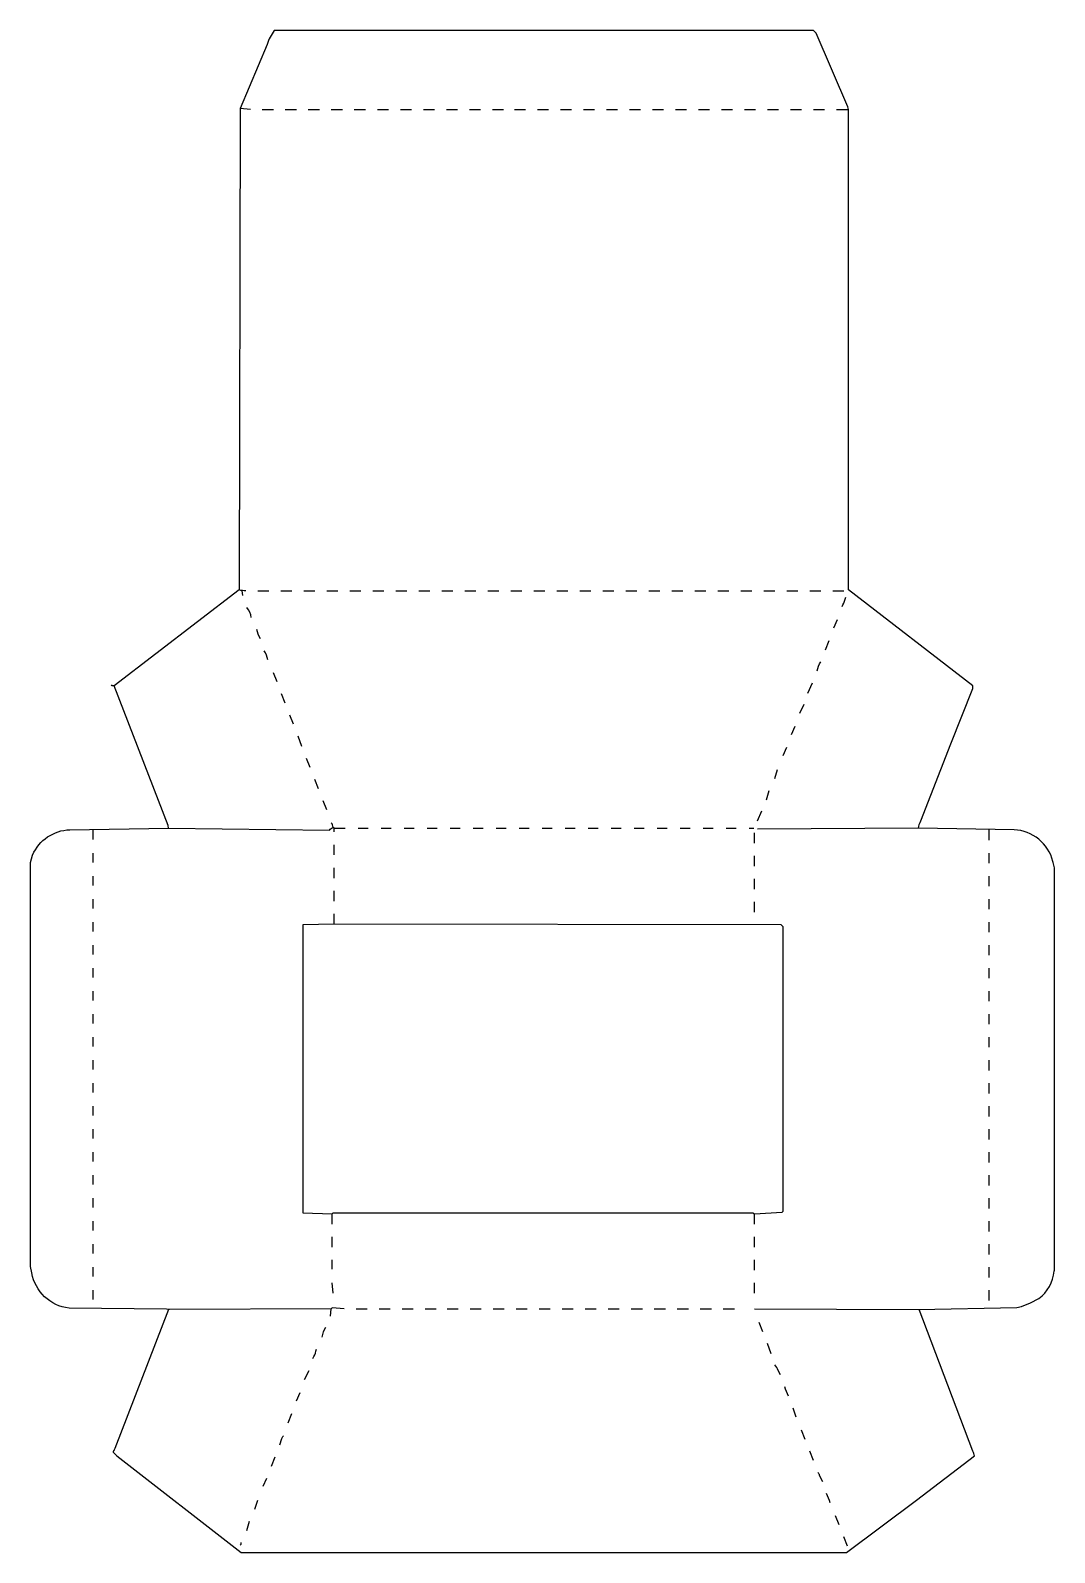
# Model space of a CAD drawing. Extents: x 58 to 1171, y 85 to 1739.
import ezdxf

# ---------------------------------------------------------------- set-up
doc = ezdxf.new("R2010")
doc.units = 0
doc.layers.get('0').update_dxf_attribs({"linetype": 'CONTINUOUS'})

msp = doc.modelspace()

# ---------------------------------------------------------------- linework, layer by layer
at = {"color": 250, "linetype": 'CONTINUOUS'}
for points in [[(1023, 872, -0.080886), (1025.7, 880.1), (1058.3, 963.9), (1082, 1024), (1082, 1027), (947, 1131), (947, 1653), (946.2, 1656.1), (912, 1736), (909, 1739), (323, 1739, 0.078014), (315.2, 1723.9), (286, 1654), (285, 1131), (149, 1027), (147, 1027), (146, 1028)], [(298, 1101, 0.147986), (293, 1112)], [(940, 1113, 0.084978), (943.3, 1120.9), (944, 1123)], [(308, 1078, -0.081845), (304, 1088)], [(316, 1055, 0.081845), (312, 1065)], [(913, 1043, -0.081845), (917, 1053)], [(388, 868), (388, 872), (387, 873, 0.165541), (385, 878)], [(399, 350), (386, 351), (385, 350), (209, 349), (205.995328, 349.504761), (99.932432, 350.594595, -0.336267), (59.647059, 388.911765), (58, 396), (58, 835), (60.352941, 842.911765, -0.291674), (100.932432, 870.405405), (208, 872), (383, 870, -0.150174), (387, 873), (388, 872), (400, 872)], [(845, 350), (1023, 349), (1129.932432, 351.405405), (1134.923077, 352.384615), (1144.9, 356.2), (1154, 361, 0.216289), (1170.405405, 390.932432), (1171, 392), (1171, 829), (1169.594595, 834.932432), (1169.3, 836.1, 0.324786), (1126.995147, 870.50495), (1023, 872), (848, 871)], [(208, 349), (149.7, 198.1, -0.089945), (148, 195), (148, 194), (152, 190), (287, 85), (945, 85), (1021, 142), (1084, 190, 0.082801), (1082.3, 195.1), (1024, 349)], [(375, 319, -0.096994), (379, 330)], [(365, 296, 0.084978), (368.3, 303.9), (369, 306)], [(873, 278), (870.7, 282.9, 0.09486), (867, 289)], [(882, 255, -0.081845), (878, 265)], [(329, 202), (331.3, 208.9, -0.089945), (333, 212)], [(919, 162), (915.7, 168.9, 0.089945), (914, 172)], [(927, 139, 0.081845), (923, 149)]]:
    msp.add_lwpolyline(points, format="xyb", dxfattribs=at)
for points in [[(297, 1653), (286, 1654)], [(310, 1653), (322, 1653)], [(335, 1653), (347, 1653)], [(360, 1653), (372, 1653)], [(385, 1653), (397, 1653)], [(410, 1653), (422, 1653)], [(435, 1653), (447, 1653)], [(460, 1653), (472, 1653)], [(485, 1653), (497, 1653)], [(510, 1653), (522, 1653)], [(535, 1653), (547, 1653)], [(560, 1653), (572, 1653)], [(584, 1653), (596, 1653)], [(609, 1653), (621, 1653)], [(634, 1653), (646, 1653)], [(659, 1653), (671, 1653)], [(684, 1653), (696, 1653)], [(709, 1653), (721, 1653)], [(734, 1653), (746, 1653)], [(759, 1653), (771, 1653)], [(784, 1653), (796, 1653)], [(809, 1653), (821, 1653)], [(834, 1653), (846, 1653)], [(859, 1653), (871, 1653)], [(884, 1653), (896, 1653)], [(909, 1653), (921, 1653)], [(934, 1653), (947, 1653)], [(289, 1125), (288, 1130)], [(931, 1090), (935, 1099)], [(922, 1066), (926, 1076)], [(208, 872), (207.647059, 874.911765), (149, 1027)], [(326, 1031), (322, 1041)], [(335, 1008), (331, 1018)], [(344, 985), (340, 995)], [(894, 997), (899, 1007)], [(885, 974), (889, 983)], [(353, 961), (349, 972)], [(876, 951), (880, 960)], [(362, 938), (358, 948)], [(867, 926), (870, 936)], [(371, 915), (367, 925)], [(858, 903), (861, 913)], [(380, 892), (376, 902)], [(848, 880), (853, 891)], [(126, 860), (126, 870)], [(414, 872), (425, 872)], [(439, 872), (450, 872)], [(464, 872), (475, 872)], [(489, 872), (500, 872)], [(514, 872), (525, 872)], [(539, 872), (550, 872)], [(564, 872), (575, 872)], [(589, 872), (600, 872)], [(614, 872), (625, 872)], [(639, 872), (650, 872)], [(664, 872), (675, 872)], [(689, 872), (700, 872)], [(714, 872), (725, 872)], [(739, 872), (750, 872)], [(764, 872), (775, 872)], [(789, 872), (800, 872)], [(814, 872), (825, 872)], [(839, 872), (844, 872)], [(845, 856), (845, 867)], [(1100, 859), (1100, 871)], [(126, 835), (126, 845)], [(388, 843), (388, 854)], [(1100, 834), (1100, 845)], [(388, 818), (388, 829)], [(845, 831), (845, 842)], [(126, 810), (126, 820)], [(845, 806), (845, 817)], [(1100, 809), (1100, 820)], [(126, 785), (126, 795)], [(388, 793), (388, 804)], [(1100, 784), (1100, 795)], [(388, 768), (388, 779)], [(845, 781), (845, 792)], [(126, 760), (126, 770)], [(845, 453), (875, 455), (876, 456), (876, 765), (874, 767), (388, 768), (354, 767), (354, 454), (386, 453), (387, 454), (843, 454), (845, 453)], [(1100, 759), (1100, 770)], [(126, 735), (126, 745)], [(1100, 734), (1100, 745)], [(126, 710), (126, 720)], [(1100, 709), (1100, 720)], [(126, 685), (126, 695)], [(1100, 684), (1100, 695)], [(126, 660), (126, 670)], [(1100, 659), (1100, 670)], [(126, 635), (126, 645)], [(1100, 634), (1100, 645)], [(126, 610), (126, 620)], [(1100, 609), (1100, 620)], [(126, 585), (126, 595)], [(1100, 584), (1100, 595)], [(126, 560), (126, 570)], [(1100, 559), (1100, 570)], [(126, 535), (126, 545)], [(1100, 534), (1100, 545)], [(126, 510), (126, 520)], [(1100, 509), (1100, 520)], [(126, 485), (126, 495)], [(1100, 484), (1100, 495)], [(126, 460), (126, 470)], [(1100, 459), (1100, 470)], [(386, 442), (386, 453)], [(845, 442), (845, 453)], [(126, 435), (126, 445)], [(1100, 434), (1100, 445)], [(126, 410), (126, 420)], [(386, 417), (386, 428)], [(845, 417), (845, 428)], [(1100, 409), (1100, 420)], [(386, 393), (386, 403)], [(845, 392), (845, 403)], [(126, 385), (126, 395)], [(1100, 384), (1100, 395)], [(126, 360), (126, 370)], [(845, 367), (845, 378)], [(1100, 359), (1100, 370)], [(384, 342), (385, 350)], [(412, 350), (424, 350)], [(437, 350), (449, 350)], [(462, 350), (474, 350)], [(487, 350), (499, 350)], [(511, 350), (523, 350)], [(536, 350), (548, 350)], [(561, 350), (573, 350)], [(586, 350), (598, 350)], [(611, 350), (623, 350)], [(636, 350), (648, 350)], [(661, 350), (673, 350)], [(686, 350), (698, 350)], [(711, 350), (723, 350)], [(736, 350), (748, 350)], [(761, 350), (773, 350)], [(786, 350), (798, 350)], [(811, 350), (823, 350)], [(854, 325), (850, 335)], [(863, 301), (859, 312)], [(356, 273), (361, 283)], [(347, 250), (351, 259)], [(338, 226), (342, 236)], [(890, 232), (887, 242)], [(900, 208), (896, 218)], [(320, 179), (324, 189)], [(909, 185), (905, 195)], [(311, 157), (315, 166)], [(302, 132), (305, 142)], [(293, 109), (296, 119)], [(937, 115), (933, 125)], [(946, 92), (942, 102)], [(286, 93), (287, 94), (287, 96)]]:
    msp.add_lwpolyline(points, dxfattribs=at)
at = {"color": 197, "linetype": 'CONTINUOUS'}
msp.add_lwpolyline([(292, 1130, -0.070182), (285, 1131)], format="xyb", dxfattribs=at)
at = {"color": 251, "linetype": 'CONTINUOUS'}
for points in [[(305, 1130), (317, 1130)], [(330, 1130), (342, 1130)], [(355, 1130), (367, 1130)], [(380, 1130), (392, 1130)], [(405, 1130), (417, 1130)], [(430, 1130), (442, 1130)], [(455, 1130), (467, 1130)], [(480, 1130), (492, 1130)], [(505, 1130), (517, 1130)], [(530, 1130), (542, 1130)], [(555, 1130), (567, 1130)], [(580, 1130), (592, 1130)], [(605, 1130), (617, 1130)], [(630, 1130), (642, 1130)], [(655, 1130), (667, 1130)], [(680, 1130), (692, 1130)], [(705, 1130), (717, 1130)], [(730, 1130), (742, 1130)], [(755, 1130), (767, 1130)], [(780, 1130), (792, 1130)], [(805, 1130), (817, 1130)], [(830, 1130), (842, 1130)], [(855, 1130), (867, 1130)], [(880, 1130), (892, 1130)], [(905, 1130), (917, 1130)], [(930, 1130), (942, 1130)]]:
    msp.add_lwpolyline(points, dxfattribs=at)
at = {"color": 247, "linetype": 'CONTINUOUS'}
msp.add_lwpolyline([(903, 1019), (908, 1030)], dxfattribs=at)
at = {"color": 237, "linetype": 'CONTINUOUS'}
msp.add_lwpolyline([(387, 367), (386, 378)], dxfattribs=at)

doc.saveas('drawing.dxf')
